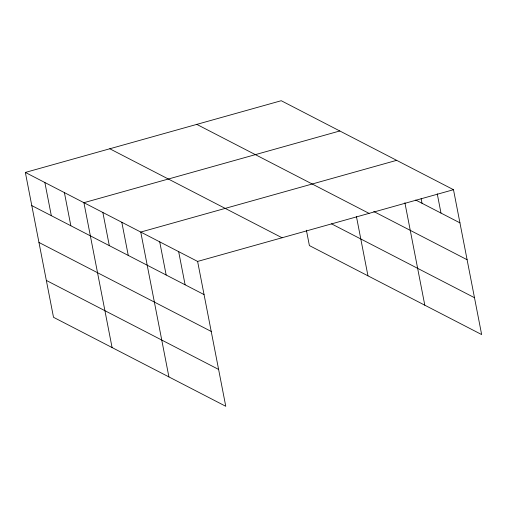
<?xml version="1.0" encoding="UTF-8"?>
<svg xmlns="http://www.w3.org/2000/svg" width="507" height="507" viewBox="0 0 507 507"><rect width="100%" height="100%" fill="white"/><g stroke="black" fill="none" stroke-linecap="round" stroke-linejoin="round"><path stroke-width="0.76" d="M25.35 172.437L197.61 261.428L225.767 406.284L53.508 317.3L25.35 172.437L281.233 100.716L453.492 189.7L481.65 334.563L309.39 245.572L306.405 230.216M339.804 130.971L83.915 202.692L112.079 347.555M396.645 160.339L140.762 232.06L168.92 376.923M197.61 261.428L453.492 189.7M415.727 200.024L459.938 222.865M373.767 211.508L467.105 259.723M196.792 124.38L369.052 213.371M331.508 223.84L474.482 297.704M109.791 148.766L282.05 237.758M31.795 205.595L204.055 294.586M38.963 242.46L211.216 331.445M46.346 280.434L218.599 369.426M437.243 193.794L440.989 213.073M421.14 198.662L422.039 203.288M404.884 202.711L424.803 305.201M356.427 216.495L367.962 275.833M178.66 251.637L185.106 284.795M159.711 241.845L166.157 275.009M121.813 222.269L128.258 255.433M102.864 212.484L109.309 245.642M64.395 192.603L70.841 225.767M44.87 182.52L51.321 215.684"/></g></svg>
